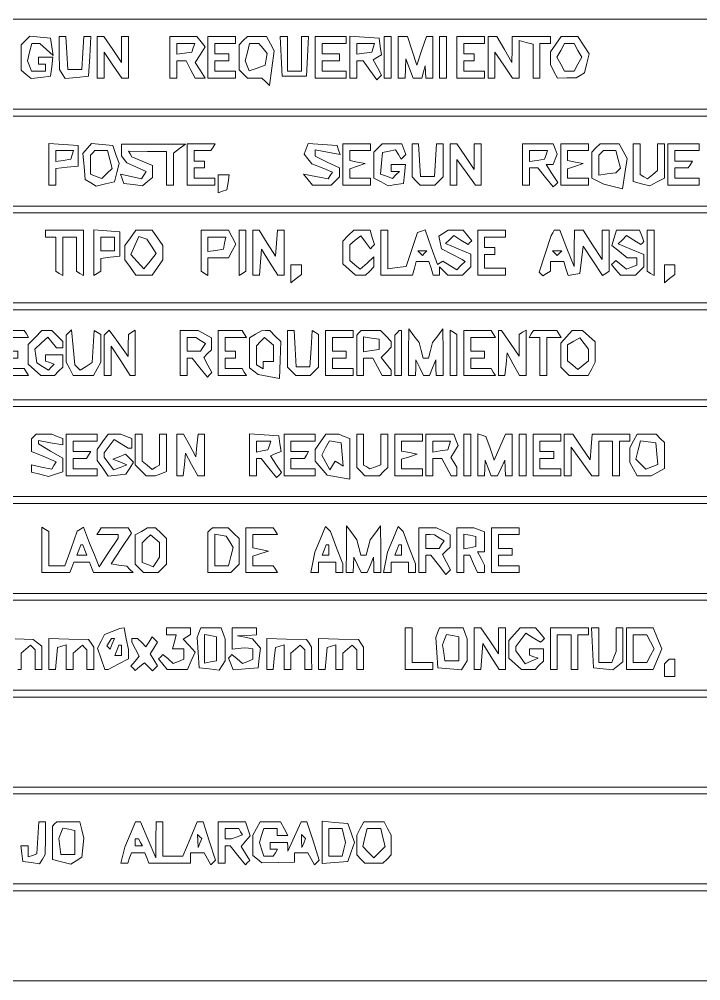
# Paper-space layout 'AN-05-DGE-020' of a CAD drawing. Header units: metres, sheet in millimetres. Extents: x 12 to 193, y 4 to 291.
# Drawn here: x 89.71 to 114.48, y 107.13 to 142.07 of the extents above; entities that cross this region are included whole.
import ezdxf

# ---------------------------------------------------------------- set-up
doc = ezdxf.new("R2010")
doc.units = ezdxf.units.M
doc.layers.add('DGE_CONTORNOS', color=7, linetype='Continuous', lineweight=0)
doc.layers.add('DGE_DATOS', color=7, linetype='Continuous', lineweight=0)

# ---------------------------------------------------------------- blocks, each defined once
blk = doc.blocks.new('LP_REF_DGE_MT_020')
at = {"layer": 'DGE_CONTORNOS'}
for points in [[(180.022, 140.434), (180.022, 138.8), (120.699, 138.8), (61.377, 138.8), (61.377, 140.434), (61.377, 142.068), (120.699, 142.068), (180.022, 142.068)], [(89.938, 141.294), (89.781, 141.138), (89.781, 140.676), (89.781, 140.213), (89.962, 140.063), (90.143, 139.913), (90.496, 139.954), (90.85, 139.994), (90.889, 140.34), (90.929, 140.685), (90.67, 140.685), (90.41, 140.685), (90.41, 140.56), (90.41, 140.434), (90.535, 140.434), (90.661, 140.434), (90.661, 140.308), (90.661, 140.183), (90.406, 140.183), (90.151, 140.183), (90.078, 140.371), (90.006, 140.56), (90.084, 140.874), (90.163, 141.188), (90.308, 141.188), (90.453, 141.188), (90.696, 140.968), (90.938, 140.749), (90.894, 141.063), (90.85, 141.377), (90.472, 141.414), (90.094, 141.451)], [(91.166, 140.842), (91.168, 140.245), (91.273, 140.079), (91.379, 139.913), (91.805, 139.953), (92.232, 139.994), (92.27, 140.717), (92.308, 141.439), (92.183, 141.439), (92.057, 141.439), (92.019, 140.842), (91.981, 140.245), (91.729, 140.245), (91.478, 140.245), (91.44, 140.842), (91.401, 141.439), (91.283, 141.439), (91.164, 141.439)], [(92.546, 140.685), (92.546, 139.931), (92.672, 139.931), (92.798, 139.931), (92.798, 140.4), (92.798, 140.869), (93.117, 140.4), (93.435, 139.931), (93.556, 139.931), (93.678, 139.931), (93.678, 140.685), (93.678, 141.439), (93.552, 141.439), (93.426, 141.439), (93.426, 140.97), (93.426, 140.501), (93.107, 140.97), (92.789, 141.439), (92.668, 141.439), (92.546, 141.439)], [(95.186, 140.685), (95.186, 139.931), (95.311, 139.931), (95.437, 139.931), (95.437, 140.245), (95.437, 140.56), (95.604, 140.56), (95.772, 140.56), (95.94, 140.245), (96.108, 139.931), (96.291, 139.931), (96.473, 139.931), (96.286, 140.213), (96.099, 140.494), (96.286, 140.779), (96.472, 141.064), (96.316, 141.252), (96.16, 141.439), (95.673, 141.439), (95.186, 141.439)], [(96.035, 141.031), (95.983, 140.874), (95.71, 140.834), (95.437, 140.794), (95.437, 140.991), (95.437, 141.188), (95.762, 141.188), (96.086, 141.188)], [(96.568, 140.685), (96.568, 139.931), (97.071, 139.931), (97.574, 139.931), (97.574, 140.057), (97.574, 140.183), (97.197, 140.183), (96.82, 140.183), (96.82, 140.371), (96.82, 140.56), (97.071, 140.56), (97.322, 140.56), (97.322, 140.685), (97.322, 140.811), (97.071, 140.811), (96.82, 140.811), (96.82, 141), (96.82, 141.188), (97.197, 141.188), (97.574, 141.188), (97.574, 141.314), (97.574, 141.439), (97.071, 141.439), (96.568, 141.439)], [(97.85, 141.289), (97.699, 141.138), (97.699, 140.685), (97.699, 140.233), (97.85, 140.082), (98.001, 139.931), (98.265, 139.931), (98.529, 139.931), (98.666, 139.794), (98.804, 139.656), (98.89, 140.286), (98.977, 140.915), (98.836, 141.177), (98.696, 141.439), (98.349, 141.439), (98.001, 141.439)], [(98.574, 141.006), (98.726, 140.823), (98.684, 140.611), (98.642, 140.4), (98.354, 140.293), (98.067, 140.187), (97.995, 140.374), (97.924, 140.56), (98.002, 140.874), (98.081, 141.188), (98.252, 141.188), (98.423, 141.188)], [(99.233, 140.717), (99.27, 139.994), (99.71, 139.994), (100.15, 139.994), (100.188, 140.717), (100.226, 141.439), (100.094, 141.439), (99.962, 141.439), (99.962, 140.811), (99.962, 140.183), (99.71, 140.183), (99.459, 140.183), (99.459, 140.811), (99.459, 141.439), (99.327, 141.439), (99.195, 141.439)], [(100.464, 140.685), (100.464, 139.931), (101.03, 139.931), (101.596, 139.931), (101.596, 140.057), (101.596, 140.183), (101.156, 140.183), (100.716, 140.183), (100.716, 140.371), (100.716, 140.56), (101.03, 140.56), (101.344, 140.56), (101.344, 140.685), (101.344, 140.811), (101.03, 140.811), (100.716, 140.811), (100.716, 141), (100.716, 141.188), (101.156, 141.188), (101.596, 141.188), (101.596, 141.314), (101.596, 141.439), (101.03, 141.439), (100.464, 141.439)], [(101.721, 140.693), (101.721, 139.931), (101.847, 139.931), (101.973, 139.931), (101.973, 140.245), (101.973, 140.56), (102.088, 140.56), (102.203, 140.56), (102.455, 140.214), (102.706, 139.869), (102.79, 139.952), (102.873, 140.035), (102.724, 140.314), (102.575, 140.592), (102.725, 140.684), (102.874, 140.777), (102.832, 141.077), (102.79, 141.377), (102.255, 141.415), (101.721, 141.454)], [(102.57, 141.031), (102.519, 140.874), (102.246, 140.834), (101.973, 140.794), (101.973, 140.991), (101.973, 141.188), (102.297, 141.188), (102.622, 141.188)], [(102.978, 140.685), (102.978, 139.931), (103.104, 139.931), (103.229, 139.931), (103.229, 140.685), (103.229, 141.439), (103.104, 141.439), (102.978, 141.439)], [(103.481, 140.685), (103.481, 139.931), (103.607, 139.931), (103.732, 139.931), (103.746, 140.277), (103.759, 140.623), (103.896, 140.277), (104.032, 139.931), (104.187, 139.931), (104.342, 139.931), (104.4, 140.151), (104.457, 140.371), (104.472, 140.151), (104.486, 139.931), (104.612, 139.931), (104.738, 139.931), (104.738, 140.685), (104.738, 141.439), (104.622, 141.439), (104.507, 141.439), (104.334, 140.92), (104.161, 140.4), (103.989, 140.92), (103.818, 141.439), (103.649, 141.439), (103.481, 141.439)], [(104.989, 140.685), (104.989, 139.931), (105.115, 139.931), (105.24, 139.931), (105.24, 140.685), (105.24, 141.439), (105.115, 141.439), (104.989, 141.439)], [(105.617, 140.685), (105.617, 139.931), (106.12, 139.931), (106.623, 139.931), (106.623, 140.057), (106.623, 140.183), (106.246, 140.183), (105.869, 140.183), (105.869, 140.371), (105.869, 140.56), (106.057, 140.56), (106.246, 140.56), (106.246, 140.685), (106.246, 140.811), (106.057, 140.811), (105.869, 140.811), (105.869, 141), (105.869, 141.188), (106.246, 141.188), (106.623, 141.188), (106.623, 141.314), (106.623, 141.439), (106.12, 141.439), (105.617, 141.439)], [(106.749, 140.685), (106.749, 139.931), (106.874, 139.931), (107, 139.931), (107, 140.4), (107, 140.869), (107.319, 140.4), (107.637, 139.931), (107.759, 139.931), (107.88, 139.931), (107.88, 140.611), (107.88, 141.29), (108.131, 141.224), (108.382, 141.159), (108.382, 140.545), (108.382, 139.931), (108.508, 139.931), (108.634, 139.931), (108.634, 140.56), (108.634, 141.188), (108.822, 141.188), (109.011, 141.188), (109.011, 141.314), (109.011, 141.439), (108.32, 141.439), (107.628, 141.439), (107.623, 140.968), (107.617, 140.497), (107.34, 140.967), (107.063, 141.437), (106.906, 141.438), (106.749, 141.439)], [(109.207, 141.16), (109.011, 140.881), (109.011, 140.649), (109.011, 140.417), (109.141, 140.174), (109.271, 139.931), (109.612, 139.933), (109.954, 139.935), (110.101, 140.029), (110.248, 140.122), (110.334, 140.468), (110.421, 140.813), (110.216, 141.126), (110.011, 141.439), (109.706, 141.439), (109.402, 141.439)], [(110.016, 140.937), (110.151, 140.685), (110.016, 140.434), (109.882, 140.183), (109.702, 140.183), (109.522, 140.183), (109.388, 140.434), (109.253, 140.685), (109.388, 140.937), (109.522, 141.188), (109.702, 141.188), (109.882, 141.188)], [(180.022, 136.915), (180.022, 135.281), (120.699, 135.281), (61.377, 135.281), (61.377, 136.915), (61.377, 138.549), (120.699, 138.549), (180.022, 138.549)], [(90.787, 136.797), (90.787, 136.035), (90.913, 136.035), (91.038, 136.035), (91.038, 136.341), (91.038, 136.648), (91.447, 136.687), (91.855, 136.726), (91.855, 137.104), (91.855, 137.481), (91.321, 137.519), (90.787, 137.558)], [(92.182, 137.37), (92.027, 137.184), (92.067, 136.717), (92.107, 136.249), (92.307, 136.124), (92.508, 135.998), (92.839, 136.081), (93.171, 136.165), (93.254, 136.495), (93.337, 136.825), (93.222, 137.153), (93.107, 137.481), (92.722, 137.518), (92.336, 137.556)], [(93.428, 137.317), (93.43, 137.104), (93.522, 136.975), (93.615, 136.847), (93.967, 136.692), (94.32, 136.537), (94.238, 136.404), (94.156, 136.272), (93.776, 136.355), (93.396, 136.439), (93.452, 136.268), (93.508, 136.098), (93.852, 136.058), (94.195, 136.017), (94.376, 136.167), (94.557, 136.317), (94.557, 136.538), (94.557, 136.759), (94.178, 136.916), (93.798, 137.073), (93.737, 137.172), (93.675, 137.271), (94.368, 137.265), (95.06, 137.259), (95.06, 136.647), (95.06, 136.035), (95.186, 136.035), (95.311, 136.035), (95.311, 136.618), (95.311, 137.201), (95.531, 137.365), (95.751, 137.529), (94.589, 137.529), (93.426, 137.53)], [(95.814, 136.789), (95.814, 136.035), (96.317, 136.035), (96.82, 136.035), (96.82, 136.161), (96.82, 136.287), (96.443, 136.287), (96.066, 136.287), (96.066, 136.475), (96.066, 136.664), (96.254, 136.664), (96.443, 136.664), (96.443, 136.789), (96.443, 136.915), (96.254, 136.915), (96.066, 136.915), (96.066, 137.104), (96.066, 137.292), (96.372, 137.292), (96.679, 137.292), (96.757, 137.418), (96.834, 137.543), (96.324, 137.543), (95.814, 137.543)], [(100.135, 137.361), (100.059, 137.163), (100.203, 136.99), (100.347, 136.816), (100.718, 136.663), (101.09, 136.509), (101.014, 136.386), (100.938, 136.264), (100.489, 136.348), (100.04, 136.433), (100.205, 136.234), (100.37, 136.035), (100.706, 136.035), (101.043, 136.035), (101.193, 136.186), (101.344, 136.337), (101.344, 136.502), (101.344, 136.668), (100.904, 136.877), (100.464, 137.087), (100.464, 137.204), (100.464, 137.32), (100.918, 137.235), (101.371, 137.15), (101.316, 137.315), (101.262, 137.481), (100.736, 137.519), (100.211, 137.558)], [(101.47, 136.789), (101.47, 136.035), (101.973, 136.035), (102.475, 136.035), (102.475, 136.161), (102.475, 136.287), (102.098, 136.287), (101.721, 136.287), (101.721, 136.46), (101.721, 136.634), (102.004, 136.728), (102.287, 136.821), (102.004, 136.877), (101.721, 136.932), (101.721, 137.112), (101.721, 137.292), (102.098, 137.292), (102.475, 137.292), (102.475, 137.418), (102.475, 137.543), (101.973, 137.543), (101.47, 137.543)], [(102.752, 137.393), (102.601, 137.242), (102.601, 136.769), (102.601, 136.295), (102.859, 136.157), (103.117, 136.019), (103.393, 136.059), (103.669, 136.098), (103.709, 136.444), (103.749, 136.789), (103.489, 136.789), (103.229, 136.789), (103.229, 136.664), (103.229, 136.538), (103.38, 136.538), (103.531, 136.538), (103.401, 136.408), (103.271, 136.278), (103.055, 136.361), (102.839, 136.444), (102.877, 136.836), (102.915, 137.227), (103.152, 137.272), (103.388, 137.317), (103.49, 137.151), (103.593, 136.985), (103.678, 137.07), (103.763, 137.156), (103.689, 137.349), (103.614, 137.543), (103.259, 137.543), (102.903, 137.543)], [(103.984, 136.94), (103.984, 136.337), (104.134, 136.186), (104.285, 136.035), (104.549, 136.035), (104.813, 136.035), (104.964, 136.186), (105.115, 136.337), (105.115, 136.94), (105.115, 137.543), (104.996, 137.543), (104.877, 137.543), (104.839, 136.946), (104.8, 136.349), (104.549, 136.349), (104.298, 136.349), (104.259, 136.946), (104.221, 137.543), (104.102, 137.543), (103.984, 137.543)], [(105.366, 136.789), (105.366, 136.035), (105.492, 136.035), (105.617, 136.035), (105.617, 136.505), (105.617, 136.975), (105.952, 136.505), (106.286, 136.035), (106.392, 136.035), (106.497, 136.035), (106.497, 136.789), (106.497, 137.543), (106.372, 137.543), (106.246, 137.543), (106.246, 137.074), (106.246, 136.605), (105.927, 137.074), (105.608, 137.543), (105.487, 137.543), (105.366, 137.543)], [(108.005, 136.789), (108.005, 136.035), (108.131, 136.035), (108.257, 136.035), (108.257, 136.349), (108.257, 136.664), (108.409, 136.664), (108.562, 136.664), (108.838, 136.318), (109.114, 135.972), (109.198, 136.056), (109.282, 136.139), (109.069, 136.464), (108.856, 136.789), (108.983, 136.789), (109.11, 136.789), (109.182, 136.978), (109.254, 137.166), (109.182, 137.355), (109.11, 137.543), (108.558, 137.543), (108.005, 137.543)], [(109.388, 136.789), (109.388, 136.035), (109.891, 136.035), (110.393, 136.035), (110.393, 136.161), (110.393, 136.287), (110.016, 136.287), (109.639, 136.287), (109.639, 136.46), (109.639, 136.634), (109.922, 136.728), (110.205, 136.821), (109.922, 136.877), (109.639, 136.932), (109.639, 137.112), (109.639, 137.292), (110.016, 137.292), (110.393, 137.292), (110.393, 137.418), (110.393, 137.543), (109.891, 137.543), (109.388, 137.543)], [(110.67, 137.393), (110.519, 137.242), (110.519, 136.769), (110.519, 136.295), (110.739, 136.183), (110.959, 136.07), (111.297, 135.989), (111.635, 135.909), (111.717, 136.46), (111.8, 137.012), (111.658, 137.278), (111.516, 137.543), (111.168, 137.543), (110.821, 137.543)], [(112.027, 136.855), (112.027, 136.166), (112.33, 136.09), (112.632, 136.014), (112.895, 136.155), (113.158, 136.295), (113.158, 136.919), (113.158, 137.543), (113.033, 137.543), (112.907, 137.543), (112.907, 137.056), (112.907, 136.569), (112.724, 136.417), (112.541, 136.265), (112.41, 136.346), (112.279, 136.427), (112.279, 136.985), (112.279, 137.543), (112.153, 137.543), (112.027, 137.543)], [(113.284, 136.789), (113.284, 136.035), (113.85, 136.035), (114.415, 136.035), (114.415, 136.161), (114.415, 136.287), (113.975, 136.287), (113.535, 136.287), (113.535, 136.475), (113.535, 136.664), (113.779, 136.664), (114.023, 136.664), (114.101, 136.789), (114.179, 136.915), (113.857, 136.915), (113.535, 136.915), (113.535, 137.104), (113.535, 137.292), (113.975, 137.292), (114.415, 137.292), (114.415, 137.418), (114.415, 137.543), (113.85, 137.543), (113.284, 137.543)], [(91.636, 137.135), (91.584, 136.978), (91.311, 136.938), (91.038, 136.898), (91.038, 137.095), (91.038, 137.292), (91.363, 137.292), (91.688, 137.292)], [(93, 136.967), (93.082, 136.642), (92.899, 136.46), (92.717, 136.277), (92.506, 136.358), (92.295, 136.439), (92.295, 136.782), (92.295, 137.124), (92.379, 137.208), (92.463, 137.292), (92.691, 137.292), (92.919, 137.292)], [(108.854, 137.135), (108.803, 136.978), (108.53, 136.938), (108.257, 136.898), (108.257, 137.095), (108.257, 137.292), (108.581, 137.292), (108.906, 137.292)], [(111.474, 136.972), (111.555, 136.652), (111.472, 136.569), (111.389, 136.487), (111.08, 136.445), (110.77, 136.404), (110.77, 136.764), (110.77, 137.124), (110.854, 137.208), (110.938, 137.292), (111.166, 137.292), (111.394, 137.292)], [(96.945, 136.088), (96.945, 135.763), (97.102, 135.815), (97.26, 135.866), (97.3, 136.139), (97.34, 136.412), (97.143, 136.412), (96.945, 136.412)], [(180.022, 133.396), (180.022, 131.762), (120.699, 131.762), (61.377, 131.762), (61.377, 133.396), (61.377, 135.03), (120.699, 135.03), (180.022, 135.03)], [(90.661, 134.276), (90.661, 134.15), (90.85, 134.15), (91.038, 134.15), (91.038, 133.529), (91.038, 132.908), (91.164, 132.83), (91.29, 132.753), (91.29, 133.451), (91.29, 134.15), (91.541, 134.15), (91.792, 134.15), (91.792, 133.529), (91.792, 132.908), (91.918, 132.83), (92.044, 132.753), (92.044, 133.577), (92.044, 134.401), (91.352, 134.401), (90.661, 134.401)], [(92.421, 133.585), (92.421, 132.753), (92.546, 132.83), (92.672, 132.908), (92.672, 133.144), (92.672, 133.379), (93.018, 133.419), (93.363, 133.459), (93.363, 133.899), (93.363, 134.339), (92.892, 134.378), (92.421, 134.417)], [(93.748, 134.122), (93.552, 133.843), (93.552, 133.584), (93.552, 133.326), (93.748, 133.047), (93.943, 132.768), (94.243, 132.768), (94.543, 132.768), (94.739, 133.047), (94.934, 133.326), (94.934, 133.584), (94.934, 133.843), (94.739, 134.122), (94.543, 134.401), (94.243, 134.401), (93.943, 134.401)], [(94.519, 133.816), (94.69, 133.558), (94.463, 133.278), (94.237, 132.999), (94, 133.261), (93.763, 133.523), (93.911, 133.846), (94.058, 134.17), (94.203, 134.122), (94.347, 134.073)], [(96.317, 133.655), (96.317, 132.908), (96.443, 132.83), (96.568, 132.753), (96.568, 133.074), (96.568, 133.396), (96.941, 133.396), (97.314, 133.396), (97.448, 133.647), (97.583, 133.899), (97.448, 134.15), (97.314, 134.401), (96.815, 134.401), (96.317, 134.401)], [(97.699, 133.577), (97.699, 132.753), (97.825, 132.83), (97.951, 132.908), (97.951, 133.655), (97.951, 134.401), (97.825, 134.401), (97.699, 134.401)], [(98.202, 133.584), (98.202, 132.768), (98.32, 132.768), (98.438, 132.768), (98.477, 133.239), (98.516, 133.71), (98.809, 133.239), (99.102, 132.768), (99.218, 132.768), (99.333, 132.768), (99.333, 133.584), (99.333, 134.401), (99.215, 134.401), (99.097, 134.401), (99.058, 133.93), (99.019, 133.459), (98.726, 133.93), (98.433, 134.401), (98.318, 134.401), (98.202, 134.401)], [(101.667, 134.204), (101.47, 134.006), (101.47, 133.595), (101.47, 133.184), (101.7, 132.976), (101.93, 132.768), (102.114, 132.768), (102.299, 132.768), (102.45, 132.918), (102.601, 133.069), (102.601, 133.252), (102.601, 133.435), (102.352, 133.21), (102.103, 132.984), (101.912, 133.143), (101.721, 133.301), (101.721, 133.584), (101.721, 133.868), (101.923, 134.036), (102.126, 134.203), (102.299, 133.966), (102.473, 133.729), (102.548, 133.804), (102.624, 133.88), (102.541, 134.141), (102.458, 134.401), (102.162, 134.401), (101.865, 134.401)], [(102.852, 133.584), (102.852, 132.768), (103.43, 132.768), (104.007, 132.768), (104.073, 133.019), (104.139, 133.27), (104.367, 133.27), (104.595, 133.27), (104.675, 133.019), (104.755, 132.768), (104.872, 132.768), (104.989, 132.768), (104.989, 132.918), (104.989, 133.069), (105.14, 132.918), (105.291, 132.768), (105.555, 132.768), (105.819, 132.768), (105.969, 132.918), (106.12, 133.069), (106.12, 133.302), (106.12, 133.534), (105.664, 133.725), (105.207, 133.916), (105.353, 134.061), (105.498, 134.207), (105.758, 134.044), (106.019, 133.881), (106.087, 133.95), (106.156, 134.018), (105.997, 134.21), (105.838, 134.401), (105.571, 134.399), (105.303, 134.398), (105.134, 134.29), (104.964, 134.183), (105.009, 133.951), (105.054, 133.719), (105.43, 133.526), (105.806, 133.333), (105.86, 133.3), (105.915, 133.266), (105.763, 133.114), (105.611, 132.962), (105.358, 133.121), (105.104, 133.279), (105.006, 133.218), (104.908, 133.158), (104.683, 133.785), (104.457, 134.413), (104.323, 134.368), (104.189, 134.323), (103.982, 133.702), (103.775, 133.082), (103.439, 133.042), (103.104, 133.002), (103.104, 133.702), (103.104, 134.401), (102.978, 134.401), (102.852, 134.401)], [(106.372, 133.584), (106.372, 132.768), (106.874, 132.768), (107.377, 132.768), (107.377, 132.893), (107.377, 133.019), (107, 133.019), (106.623, 133.019), (106.623, 133.27), (106.623, 133.522), (106.811, 133.522), (107, 133.522), (107, 133.647), (107, 133.773), (106.811, 133.773), (106.623, 133.773), (106.623, 133.962), (106.623, 134.15), (107, 134.15), (107.377, 134.15), (107.377, 134.276), (107.377, 134.401), (106.874, 134.401), (106.372, 134.401)], [(109.098, 134.307), (109.044, 134.213), (108.826, 133.545), (108.608, 132.877), (108.676, 132.81), (108.743, 132.742), (108.877, 132.825), (109.011, 132.908), (109.011, 133.089), (109.011, 133.27), (109.254, 133.27), (109.497, 133.27), (109.578, 133.016), (109.658, 132.761), (109.869, 132.796), (110.079, 132.83), (110.142, 133.326), (110.205, 133.822), (110.555, 133.29), (110.906, 132.759), (111.027, 132.833), (111.147, 132.908), (111.147, 133.655), (111.147, 134.401), (111.022, 134.401), (110.896, 134.401), (110.894, 133.867), (110.892, 133.333), (110.549, 133.866), (110.205, 134.4), (110.048, 134.401), (109.891, 134.401), (109.883, 133.742), (109.874, 133.082), (109.614, 133.742), (109.354, 134.401), (109.253, 134.401), (109.151, 134.401)], [(111.329, 134.126), (111.241, 133.851), (111.522, 133.624), (111.804, 133.396), (111.978, 133.396), (112.153, 133.396), (112.153, 133.266), (112.153, 133.137), (111.963, 133.064), (111.773, 132.991), (111.583, 133.148), (111.393, 133.306), (111.315, 133.228), (111.237, 133.151), (111.396, 132.959), (111.555, 132.768), (111.829, 132.768), (112.103, 132.768), (112.253, 132.918), (112.404, 133.069), (112.404, 133.294), (112.404, 133.518), (111.942, 133.711), (111.48, 133.904), (111.631, 134.056), (111.782, 134.207), (112.043, 134.044), (112.303, 133.881), (112.357, 133.935), (112.41, 133.988), (112.331, 134.195), (112.252, 134.401), (111.834, 134.401), (111.416, 134.401)], [(112.53, 133.655), (112.53, 132.908), (112.656, 132.83), (112.781, 132.753), (112.781, 133.577), (112.781, 134.401), (112.656, 134.401), (112.53, 134.401)], [(93.175, 133.899), (93.175, 133.647), (92.923, 133.647), (92.672, 133.647), (92.672, 133.899), (92.672, 134.15), (92.923, 134.15), (93.175, 134.15)], [(97.173, 133.93), (97.131, 133.71), (96.85, 133.67), (96.568, 133.63), (96.568, 133.89), (96.568, 134.15), (96.892, 134.15), (97.215, 134.15)], [(104.444, 133.564), (104.361, 133.48), (104.277, 133.564), (104.193, 133.647), (104.361, 133.647), (104.528, 133.647)], [(109.346, 133.564), (109.262, 133.48), (109.178, 133.564), (109.095, 133.647), (109.262, 133.647), (109.43, 133.647)], [(99.585, 132.815), (99.585, 132.485), (99.773, 132.642), (99.962, 132.798), (99.962, 132.971), (99.962, 133.145), (99.773, 133.145), (99.585, 133.145)], [(113.158, 132.815), (113.158, 132.485), (113.347, 132.642), (113.535, 132.798), (113.535, 132.971), (113.535, 133.145), (113.347, 133.145), (113.158, 133.145)], [(180.022, 129.877), (180.022, 128.243), (120.699, 128.243), (61.377, 128.243), (61.377, 129.877), (61.377, 131.511), (120.699, 131.511), (180.022, 131.511)], [(88.902, 129.94), (88.902, 129.123), (89.475, 129.123), (90.048, 129.123), (89.97, 129.249), (89.892, 129.374), (89.523, 129.374), (89.153, 129.374), (89.153, 129.563), (89.153, 129.751), (89.404, 129.751), (89.656, 129.751), (89.656, 129.877), (89.656, 130.003), (89.404, 130.003), (89.153, 130.003), (89.153, 130.254), (89.153, 130.505), (89.6, 130.505), (90.048, 130.505), (89.97, 130.631), (89.892, 130.757), (89.397, 130.757), (88.902, 130.757)], [(90.284, 130.505), (90.033, 130.254), (90.033, 129.896), (90.033, 129.539), (90.263, 129.331), (90.492, 129.123), (90.74, 129.123), (90.988, 129.123), (91.139, 129.274), (91.29, 129.425), (91.29, 129.651), (91.29, 129.877), (90.975, 129.877), (90.661, 129.877), (90.661, 129.762), (90.661, 129.647), (90.818, 129.59), (90.975, 129.534), (90.875, 129.427), (90.775, 129.32), (90.561, 129.454), (90.347, 129.588), (90.31, 129.834), (90.273, 130.079), (90.512, 130.296), (90.751, 130.512), (90.91, 130.32), (91.069, 130.128), (91.179, 130.128), (91.29, 130.128), (91.29, 130.245), (91.29, 130.362), (91.092, 130.559), (90.895, 130.757), (90.715, 130.757), (90.535, 130.757)], [(91.51, 130.685), (91.415, 130.589), (91.415, 130.099), (91.415, 129.609), (91.545, 129.366), (91.675, 129.123), (92.044, 129.123), (92.412, 129.123), (92.542, 129.366), (92.672, 129.609), (92.672, 130.113), (92.672, 130.616), (92.553, 130.69), (92.435, 130.763), (92.396, 130.176), (92.358, 129.589), (92.144, 129.454), (91.93, 129.32), (91.833, 129.418), (91.735, 129.515), (91.669, 130.148), (91.604, 130.78)], [(92.889, 130.68), (92.798, 130.589), (92.798, 129.856), (92.798, 129.123), (92.923, 129.123), (93.049, 129.123), (93.051, 129.657), (93.053, 130.191), (93.397, 129.658), (93.74, 129.125), (93.835, 129.124), (93.929, 129.123), (93.929, 129.947), (93.929, 130.772), (93.803, 130.694), (93.678, 130.616), (93.671, 130.215), (93.664, 129.814), (93.488, 130.065), (93.311, 130.317), (93.145, 130.544), (92.979, 130.771)], [(95.563, 129.94), (95.563, 129.123), (95.688, 129.123), (95.814, 129.123), (95.814, 129.437), (95.814, 129.751), (95.904, 129.751), (95.993, 129.751), (96.269, 129.406), (96.546, 129.06), (96.63, 129.144), (96.714, 129.227), (96.567, 129.503), (96.419, 129.778), (96.557, 129.916), (96.694, 130.053), (96.694, 130.275), (96.694, 130.497), (96.451, 130.627), (96.208, 130.757), (95.885, 130.757), (95.563, 130.757)], [(96.945, 129.94), (96.945, 129.123), (97.455, 129.123), (97.966, 129.123), (97.888, 129.249), (97.81, 129.374), (97.503, 129.374), (97.197, 129.374), (97.197, 129.563), (97.197, 129.751), (97.385, 129.751), (97.574, 129.751), (97.574, 129.877), (97.574, 130.003), (97.385, 130.003), (97.197, 130.003), (97.197, 130.254), (97.197, 130.505), (97.581, 130.505), (97.966, 130.505), (97.888, 130.631), (97.81, 130.757), (97.378, 130.757), (96.945, 130.757)], [(98.296, 130.621), (98.076, 130.493), (98.076, 129.949), (98.076, 129.405), (98.234, 129.282), (98.391, 129.158), (98.78, 129.085), (99.169, 129.011), (99.191, 129.684), (99.213, 130.356), (99.013, 130.556), (98.813, 130.757), (98.664, 130.753), (98.516, 130.749)], [(99.459, 130.091), (99.459, 129.425), (99.61, 129.274), (99.761, 129.123), (100.025, 129.123), (100.288, 129.123), (100.439, 129.274), (100.59, 129.425), (100.59, 130.02), (100.59, 130.616), (100.471, 130.69), (100.352, 130.763), (100.314, 130.1), (100.276, 129.437), (100.025, 129.437), (99.773, 129.437), (99.735, 130.097), (99.697, 130.757), (99.578, 130.757), (99.459, 130.757)], [(100.841, 129.94), (100.841, 129.123), (101.344, 129.123), (101.847, 129.123), (101.847, 129.249), (101.847, 129.374), (101.47, 129.374), (101.093, 129.374), (101.093, 129.563), (101.093, 129.751), (101.344, 129.751), (101.596, 129.751), (101.596, 129.877), (101.596, 130.003), (101.344, 130.003), (101.093, 130.003), (101.093, 130.254), (101.093, 130.505), (101.47, 130.505), (101.847, 130.505), (101.847, 130.631), (101.847, 130.757), (101.344, 130.757), (100.841, 130.757)], [(102.056, 130.673), (101.973, 130.589), (101.973, 129.856), (101.973, 129.123), (102.098, 129.123), (102.224, 129.123), (102.224, 129.437), (102.224, 129.751), (102.391, 129.751), (102.559, 129.751), (102.727, 129.437), (102.895, 129.123), (103.062, 129.123), (103.229, 129.123), (103.225, 129.217), (103.221, 129.311), (103.043, 129.547), (102.865, 129.782), (103.047, 129.964), (103.229, 130.146), (103.229, 130.254), (103.229, 130.362), (103.032, 130.559), (102.834, 130.757), (102.487, 130.757), (102.14, 130.757)], [(103.439, 130.673), (103.355, 130.589), (103.355, 129.856), (103.355, 129.123), (103.481, 129.123), (103.607, 129.123), (103.607, 129.94), (103.607, 130.757), (103.565, 130.757), (103.523, 130.757)], [(103.862, 129.971), (103.858, 129.123), (103.984, 129.123), (104.109, 129.123), (104.118, 129.406), (104.126, 129.688), (104.263, 129.406), (104.399, 129.123), (104.51, 129.123), (104.62, 129.123), (104.734, 129.406), (104.847, 129.688), (104.855, 129.406), (104.863, 129.123), (104.989, 129.123), (105.115, 129.123), (105.111, 129.971), (105.107, 130.82), (104.917, 130.568), (104.727, 130.317), (104.656, 130.034), (104.585, 129.751), (104.486, 129.751), (104.388, 129.751), (104.317, 130.034), (104.246, 130.317), (104.056, 130.568), (103.866, 130.82)], [(105.366, 129.947), (105.366, 129.123), (105.492, 129.123), (105.617, 129.123), (105.617, 129.87), (105.617, 130.616), (105.492, 130.694), (105.366, 130.772)], [(105.869, 129.94), (105.869, 129.123), (106.442, 129.123), (107.015, 129.123), (106.937, 129.249), (106.859, 129.374), (106.49, 129.374), (106.12, 129.374), (106.12, 129.563), (106.12, 129.751), (106.372, 129.751), (106.623, 129.751), (106.623, 129.877), (106.623, 130.003), (106.372, 130.003), (106.12, 130.003), (106.12, 130.254), (106.12, 130.505), (106.567, 130.505), (107.015, 130.505), (106.937, 130.631), (106.859, 130.757), (106.364, 130.757), (105.869, 130.757)], [(107.126, 129.94), (107.126, 129.123), (107.243, 129.123), (107.361, 129.123), (107.401, 129.531), (107.44, 129.94), (107.663, 129.531), (107.886, 129.123), (108.009, 129.123), (108.131, 129.123), (108.131, 129.947), (108.131, 130.772), (108.005, 130.694), (107.88, 130.616), (107.88, 130.217), (107.88, 129.819), (107.561, 130.288), (107.242, 130.757), (107.184, 130.757), (107.126, 130.757)], [(108.32, 130.631), (108.242, 130.505), (108.438, 130.505), (108.634, 130.505), (108.634, 129.814), (108.634, 129.123), (108.76, 129.123), (108.885, 129.123), (108.885, 129.814), (108.885, 130.505), (109.144, 130.505), (109.403, 130.505), (109.325, 130.631), (109.247, 130.757), (108.822, 130.757), (108.397, 130.757)], [(109.596, 130.527), (109.388, 130.297), (109.388, 129.861), (109.388, 129.425), (109.539, 129.274), (109.69, 129.123), (110.037, 129.123), (110.385, 129.123), (110.515, 129.366), (110.645, 129.609), (110.645, 129.975), (110.645, 130.341), (110.415, 130.549), (110.185, 130.757), (109.995, 130.757), (109.804, 130.757)], [(96.302, 130.392), (96.475, 130.282), (96.388, 130.142), (96.302, 130.003), (96.058, 130.003), (95.814, 130.003), (95.814, 130.254), (95.814, 130.505), (95.971, 130.503), (96.128, 130.502)], [(98.956, 129.924), (98.956, 129.626), (98.768, 129.626), (98.579, 129.626), (98.579, 129.493), (98.579, 129.359), (98.454, 129.437), (98.328, 129.515), (98.328, 129.859), (98.328, 130.204), (98.476, 130.352), (98.623, 130.499), (98.79, 130.361), (98.956, 130.223)], [(102.79, 130.254), (102.79, 130.065), (102.507, 130.025), (102.224, 129.985), (102.224, 130.254), (102.224, 130.523), (102.507, 130.483), (102.79, 130.443)], [(110.393, 129.868), (110.393, 129.656), (110.205, 129.5), (110.016, 129.343), (109.828, 129.5), (109.639, 129.656), (109.639, 129.949), (109.639, 130.242), (109.859, 130.368), (110.079, 130.495), (110.236, 130.287), (110.393, 130.08)], [(180.022, 126.358), (180.022, 124.724), (120.699, 124.724), (61.377, 124.724), (61.377, 126.358), (61.377, 127.992), (120.699, 127.992), (180.022, 127.992)], [(90.242, 126.903), (90.158, 126.819), (90.158, 126.59), (90.158, 126.361), (90.607, 126.174), (91.056, 125.986), (90.972, 125.851), (90.889, 125.715), (90.524, 125.795), (90.158, 125.875), (90.158, 125.742), (90.158, 125.609), (90.464, 125.532), (90.769, 125.456), (91.029, 125.538), (91.29, 125.621), (91.29, 125.868), (91.29, 126.115), (90.85, 126.375), (90.41, 126.634), (90.41, 126.699), (90.41, 126.763), (90.85, 126.68), (91.29, 126.598), (91.29, 126.716), (91.29, 126.834), (91.091, 126.91), (90.892, 126.986), (90.609, 126.986), (90.326, 126.986)], [(91.415, 126.232), (91.415, 125.478), (91.981, 125.478), (92.546, 125.478), (92.546, 125.604), (92.546, 125.73), (92.107, 125.73), (91.667, 125.73), (91.667, 125.918), (91.667, 126.107), (91.911, 126.107), (92.155, 126.107), (92.232, 126.232), (92.31, 126.358), (91.988, 126.358), (91.667, 126.358), (91.667, 126.546), (91.667, 126.735), (92.107, 126.735), (92.546, 126.735), (92.546, 126.861), (92.546, 126.986), (91.981, 126.986), (91.415, 126.986)], [(92.742, 126.707), (92.546, 126.428), (92.546, 126.232), (92.546, 126.037), (92.747, 125.75), (92.948, 125.464), (93.269, 125.502), (93.589, 125.541), (93.725, 125.758), (93.86, 125.974), (93.715, 126.12), (93.569, 126.266), (93.34, 126.173), (93.112, 126.08), (93.363, 125.981), (93.615, 125.882), (93.377, 125.785), (93.138, 125.689), (92.968, 125.922), (92.798, 126.155), (92.798, 126.232), (92.798, 126.31), (92.979, 126.554), (93.16, 126.798), (93.417, 126.641), (93.674, 126.484), (93.739, 126.484), (93.803, 126.484), (93.803, 126.659), (93.803, 126.834), (93.604, 126.91), (93.406, 126.986), (93.172, 126.986), (92.938, 126.986)], [(93.929, 126.43), (93.929, 125.873), (94.126, 125.676), (94.324, 125.478), (94.493, 125.478), (94.662, 125.478), (94.861, 125.554), (95.06, 125.631), (95.06, 126.309), (95.06, 126.986), (94.934, 126.986), (94.809, 126.986), (94.809, 126.428), (94.809, 125.87), (94.678, 125.789), (94.546, 125.708), (94.363, 125.86), (94.18, 126.012), (94.18, 126.499), (94.18, 126.986), (94.055, 126.986), (93.929, 126.986)], [(95.437, 126.232), (95.437, 125.478), (95.555, 125.478), (95.673, 125.478), (95.712, 125.887), (95.752, 126.295), (95.975, 125.887), (96.198, 125.478), (96.32, 125.478), (96.443, 125.478), (96.443, 126.232), (96.443, 126.986), (96.325, 126.986), (96.207, 126.986), (96.167, 126.578), (96.128, 126.169), (95.905, 126.578), (95.682, 126.986), (95.56, 126.986), (95.437, 126.986)], [(98.076, 126.239), (98.076, 125.478), (98.202, 125.478), (98.328, 125.478), (98.328, 125.792), (98.328, 126.107), (98.417, 126.107), (98.507, 126.107), (98.783, 125.761), (99.059, 125.415), (99.151, 125.506), (99.242, 125.596), (99.041, 125.903), (98.84, 126.209), (99.033, 126.283), (99.225, 126.357), (99.185, 126.64), (99.145, 126.924), (98.611, 126.962), (98.076, 127.001)], [(99.333, 126.232), (99.333, 125.478), (99.899, 125.478), (100.464, 125.478), (100.464, 125.604), (100.464, 125.73), (100.025, 125.73), (99.585, 125.73), (99.585, 125.918), (99.585, 126.107), (99.829, 126.107), (100.073, 126.107), (100.15, 126.232), (100.228, 126.358), (99.906, 126.358), (99.585, 126.358), (99.585, 126.546), (99.585, 126.735), (100.025, 126.735), (100.464, 126.735), (100.464, 126.861), (100.464, 126.986), (99.899, 126.986), (99.333, 126.986)], [(100.66, 126.707), (100.464, 126.428), (100.464, 126.218), (100.464, 126.009), (100.684, 125.757), (100.904, 125.506), (101.313, 125.432), (101.721, 125.359), (101.721, 126.096), (101.721, 126.834), (101.522, 126.91), (101.324, 126.986), (101.09, 126.986), (100.856, 126.986)], [(101.973, 126.383), (101.973, 125.78), (102.123, 125.629), (102.274, 125.478), (102.538, 125.478), (102.802, 125.478), (102.953, 125.629), (103.104, 125.78), (103.104, 126.383), (103.104, 126.986), (102.978, 126.986), (102.852, 126.986), (102.852, 126.434), (102.852, 125.882), (102.653, 125.805), (102.453, 125.729), (102.338, 125.799), (102.224, 125.87), (102.224, 126.428), (102.224, 126.986), (102.098, 126.986), (101.973, 126.986)], [(103.355, 126.232), (103.355, 125.478), (103.858, 125.478), (104.361, 125.478), (104.361, 125.604), (104.361, 125.73), (103.984, 125.73), (103.607, 125.73), (103.607, 125.903), (103.607, 126.077), (103.889, 126.171), (104.172, 126.264), (103.889, 126.32), (103.607, 126.375), (103.607, 126.555), (103.607, 126.735), (103.984, 126.735), (104.361, 126.735), (104.361, 126.861), (104.361, 126.986), (103.858, 126.986), (103.355, 126.986)], [(104.486, 126.232), (104.486, 125.478), (104.612, 125.478), (104.738, 125.478), (104.738, 125.792), (104.738, 126.107), (104.905, 126.107), (105.072, 126.107), (105.24, 125.792), (105.409, 125.478), (105.513, 125.478), (105.617, 125.478), (105.616, 125.635), (105.614, 125.792), (105.501, 125.97), (105.389, 126.147), (105.523, 126.361), (105.657, 126.576), (105.578, 126.781), (105.5, 126.986), (104.993, 126.986), (104.486, 126.986)], [(105.869, 126.232), (105.869, 125.478), (105.994, 125.478), (106.12, 125.478), (106.12, 126.232), (106.12, 126.986), (105.994, 126.986), (105.869, 126.986)], [(106.372, 126.243), (106.372, 125.478), (106.497, 125.478), (106.623, 125.478), (106.631, 125.761), (106.639, 126.044), (106.753, 125.761), (106.866, 125.478), (106.977, 125.478), (107.087, 125.478), (107.224, 125.761), (107.36, 126.044), (107.368, 125.761), (107.377, 125.478), (107.503, 125.478), (107.628, 125.478), (107.628, 126.232), (107.628, 126.986), (107.504, 126.986), (107.38, 126.986), (107.177, 126.515), (106.973, 126.044), (106.821, 126.476), (106.668, 126.908), (106.52, 126.958), (106.372, 127.007)], [(107.88, 126.232), (107.88, 125.478), (108.005, 125.478), (108.131, 125.478), (108.131, 126.232), (108.131, 126.986), (108.005, 126.986), (107.88, 126.986)], [(108.382, 126.232), (108.382, 125.478), (108.885, 125.478), (109.388, 125.478), (109.388, 125.604), (109.388, 125.73), (109.011, 125.73), (108.634, 125.73), (108.634, 125.918), (108.634, 126.107), (108.885, 126.107), (109.137, 126.107), (109.137, 126.232), (109.137, 126.358), (108.885, 126.358), (108.634, 126.358), (108.634, 126.546), (108.634, 126.735), (109.011, 126.735), (109.388, 126.735), (109.388, 126.861), (109.388, 126.986), (108.885, 126.986), (108.382, 126.986)], [(109.514, 126.232), (109.514, 125.478), (109.639, 125.478), (109.765, 125.478), (109.765, 126), (109.765, 126.521), (110.143, 126), (110.521, 125.478), (110.646, 125.478), (110.77, 125.478), (110.77, 126.107), (110.77, 126.735), (111.022, 126.735), (111.273, 126.735), (111.273, 126.107), (111.273, 125.478), (111.399, 125.478), (111.525, 125.478), (111.525, 126.107), (111.525, 126.735), (111.713, 126.735), (111.902, 126.735), (111.902, 126.861), (111.902, 126.986), (111.218, 126.986), (110.534, 126.986), (110.495, 126.522), (110.456, 126.058), (110.142, 126.521), (109.828, 126.985), (109.671, 126.985), (109.514, 126.986)], [(112.032, 126.743), (111.902, 126.5), (111.902, 126.232), (111.902, 125.964), (112.032, 125.721), (112.162, 125.478), (112.417, 125.478), (112.672, 125.478), (112.915, 125.608), (113.158, 125.738), (113.158, 126.212), (113.158, 126.685), (113.008, 126.836), (112.857, 126.986), (112.509, 126.986), (112.162, 126.986)], [(98.799, 126.578), (98.747, 126.421), (98.537, 126.38), (98.328, 126.34), (98.328, 126.537), (98.328, 126.735), (98.59, 126.735), (98.852, 126.735)], [(101.447, 126.25), (101.488, 125.829), (101.339, 125.921), (101.19, 126.013), (101.092, 125.854), (100.994, 125.696), (100.851, 125.964), (100.707, 126.232), (100.846, 126.491), (100.984, 126.75), (101.196, 126.71), (101.407, 126.67)], [(105.335, 126.578), (105.284, 126.421), (105.011, 126.381), (104.738, 126.34), (104.738, 126.538), (104.738, 126.735), (105.062, 126.735), (105.387, 126.735)], [(112.882, 126.28), (112.921, 125.887), (112.703, 125.804), (112.485, 125.72), (112.303, 125.903), (112.12, 126.085), (112.204, 126.418), (112.288, 126.751), (112.566, 126.712), (112.844, 126.672)], [(180.022, 122.839), (180.022, 121.205), (120.699, 121.205), (61.377, 121.205), (61.377, 122.839), (61.377, 124.473), (120.699, 124.473), (180.022, 124.473)], [(90.535, 122.784), (90.535, 121.959), (91.042, 121.959), (91.549, 121.959), (91.621, 122.148), (91.694, 122.336), (91.981, 122.336), (92.268, 122.336), (92.34, 122.148), (92.413, 121.959), (93.133, 121.959), (93.854, 121.959), (93.734, 122.074), (93.615, 122.189), (93.332, 122.231), (93.049, 122.273), (93.419, 122.831), (93.79, 123.388), (93.726, 123.49), (93.663, 123.593), (93.175, 123.593), (92.687, 123.593), (92.609, 123.467), (92.532, 123.342), (92.916, 123.342), (93.301, 123.342), (93.301, 123.276), (93.301, 123.211), (92.958, 122.693), (92.616, 122.176), (92.441, 122.602), (92.267, 123.027), (92.155, 123.318), (92.044, 123.608), (91.931, 123.538), (91.818, 123.468), (91.592, 122.839), (91.366, 122.211), (91.076, 122.211), (90.787, 122.211), (90.787, 122.832), (90.787, 123.452), (90.661, 123.53), (90.535, 123.608)], [(94.149, 123.457), (93.929, 123.329), (93.929, 122.795), (93.929, 122.261), (94.08, 122.11), (94.231, 121.959), (94.494, 121.959), (94.758, 121.959), (94.909, 122.11), (95.06, 122.261), (95.06, 122.729), (95.06, 123.198), (94.863, 123.396), (94.665, 123.593), (94.517, 123.589), (94.369, 123.585)], [(94.807, 122.792), (94.805, 122.525), (94.694, 122.349), (94.583, 122.174), (94.381, 122.251), (94.18, 122.328), (94.18, 122.684), (94.18, 123.04), (94.328, 123.188), (94.476, 123.336), (94.642, 123.198), (94.809, 123.06)], [(96.652, 123.509), (96.568, 123.425), (96.568, 122.692), (96.568, 121.959), (96.983, 121.959), (97.398, 121.959), (97.549, 122.11), (97.699, 122.261), (97.699, 122.729), (97.699, 123.198), (97.502, 123.396), (97.304, 123.593), (97.02, 123.593), (96.736, 123.593)], [(97.359, 123.078), (97.485, 122.878), (97.401, 122.544), (97.318, 122.211), (97.069, 122.211), (96.82, 122.211), (96.82, 122.785), (96.82, 123.36), (97.026, 123.319), (97.233, 123.279)], [(97.951, 122.776), (97.951, 121.959), (98.524, 121.959), (99.097, 121.959), (99.019, 122.085), (98.941, 122.211), (98.572, 122.211), (98.202, 122.211), (98.202, 122.384), (98.202, 122.558), (98.485, 122.652), (98.768, 122.745), (98.485, 122.801), (98.202, 122.856), (98.202, 123.099), (98.202, 123.342), (98.649, 123.342), (99.097, 123.342), (99.019, 123.467), (98.941, 123.593), (98.446, 123.593), (97.951, 123.593)], [(100.65, 123.166), (100.455, 122.7), (100.381, 122.33), (100.307, 121.959), (100.449, 121.959), (100.59, 121.959), (100.59, 122.148), (100.59, 122.336), (100.904, 122.336), (101.219, 122.336), (101.219, 122.148), (101.219, 121.959), (101.344, 121.959), (101.47, 121.959), (101.47, 122.116), (101.47, 122.273), (101.245, 122.865), (101.021, 123.456), (100.933, 123.544), (100.845, 123.632)], [(101.6, 122.808), (101.596, 121.959), (101.721, 121.959), (101.847, 121.959), (101.855, 122.242), (101.864, 122.525), (102, 122.242), (102.137, 121.959), (102.247, 121.959), (102.358, 121.959), (102.471, 122.242), (102.585, 122.525), (102.593, 122.242), (102.601, 121.959), (102.727, 121.959), (102.852, 121.959), (102.848, 122.808), (102.844, 123.656), (102.654, 123.404), (102.464, 123.153), (102.393, 122.87), (102.322, 122.588), (102.224, 122.588), (102.126, 122.588), (102.055, 122.87), (101.984, 123.153), (101.794, 123.404), (101.604, 123.656)], [(103.289, 123.166), (103.095, 122.7), (103.021, 122.33), (102.947, 121.959), (103.088, 121.959), (103.229, 121.959), (103.229, 122.148), (103.229, 122.336), (103.544, 122.336), (103.858, 122.336), (103.858, 122.148), (103.858, 121.959), (103.984, 121.959), (104.109, 121.959), (104.109, 122.116), (104.109, 122.273), (103.884, 122.865), (103.66, 123.456), (103.572, 123.544), (103.484, 123.632)], [(104.235, 122.776), (104.235, 121.959), (104.361, 121.959), (104.486, 121.959), (104.486, 122.273), (104.486, 122.588), (104.576, 122.588), (104.665, 122.588), (104.942, 122.242), (105.218, 121.896), (105.302, 121.98), (105.386, 122.063), (105.239, 122.339), (105.091, 122.615), (105.229, 122.752), (105.366, 122.889), (105.366, 123.111), (105.366, 123.333), (105.123, 123.463), (104.88, 123.593), (104.557, 123.593), (104.235, 123.593)], [(104.974, 123.228), (105.147, 123.118), (105.061, 122.979), (104.974, 122.839), (104.73, 122.839), (104.486, 122.839), (104.486, 123.09), (104.486, 123.342), (104.643, 123.34), (104.8, 123.338)], [(105.617, 122.776), (105.617, 121.959), (105.743, 121.959), (105.869, 121.959), (105.869, 122.273), (105.869, 122.588), (105.974, 122.588), (106.08, 122.588), (106.223, 122.273), (106.366, 121.959), (106.495, 121.959), (106.623, 121.959), (106.623, 122.093), (106.623, 122.227), (106.493, 122.47), (106.363, 122.713), (106.493, 122.713), (106.623, 122.713), (106.623, 123.077), (106.623, 123.44), (106.424, 123.517), (106.225, 123.593), (105.921, 123.593), (105.617, 123.593)], [(106.309, 123.09), (106.309, 122.905), (106.089, 122.863), (105.869, 122.821), (105.869, 123.09), (105.869, 123.36), (106.089, 123.318), (106.309, 123.275)], [(106.874, 122.776), (106.874, 121.959), (107.377, 121.959), (107.88, 121.959), (107.88, 122.085), (107.88, 122.211), (107.503, 122.211), (107.126, 122.211), (107.126, 122.399), (107.126, 122.588), (107.377, 122.588), (107.628, 122.588), (107.628, 122.713), (107.628, 122.839), (107.377, 122.839), (107.126, 122.839), (107.126, 123.09), (107.126, 123.342), (107.503, 123.342), (107.88, 123.342), (107.88, 123.467), (107.88, 123.593), (107.377, 123.593), (106.874, 123.593)], [(92.089, 122.776), (92.161, 122.588), (91.981, 122.588), (91.8, 122.588), (91.873, 122.776), (91.945, 122.965), (91.981, 122.965), (92.017, 122.965)], [(100.967, 122.776), (100.967, 122.588), (100.845, 122.588), (100.724, 122.588), (100.796, 122.776), (100.868, 122.965), (100.918, 122.965), (100.967, 122.965)], [(103.607, 122.776), (103.607, 122.588), (103.485, 122.588), (103.363, 122.588), (103.435, 122.776), (103.508, 122.965), (103.557, 122.965), (103.607, 122.965)], [(180.022, 119.32), (180.022, 117.686), (120.699, 117.686), (61.377, 117.686), (61.377, 119.32), (61.377, 120.954), (120.699, 120.954), (180.022, 120.954)], [(93.089, 119.822), (92.814, 119.711), (92.683, 119.465), (92.551, 119.219), (92.687, 118.83), (92.822, 118.44), (92.879, 118.44), (92.936, 118.44), (93.307, 118.632), (93.678, 118.824), (93.678, 118.993), (93.678, 119.163), (93.599, 119.556), (93.52, 119.948), (93.442, 119.94), (93.363, 119.932)], [(95.06, 119.823), (95.06, 119.697), (95.237, 119.697), (95.414, 119.697), (95.348, 119.446), (95.282, 119.194), (95.485, 119.194), (95.688, 119.194), (95.688, 119.002), (95.688, 118.809), (95.498, 118.736), (95.308, 118.663), (95.118, 118.821), (94.928, 118.979), (94.851, 118.901), (94.773, 118.823), (94.932, 118.632), (95.091, 118.44), (95.455, 118.44), (95.82, 118.44), (95.962, 118.754), (96.105, 119.068), (95.889, 119.307), (95.672, 119.546), (95.806, 119.629), (95.94, 119.712), (95.94, 119.83), (95.94, 119.948), (95.5, 119.948), (95.06, 119.948)], [(96.242, 119.774), (96.175, 119.6), (96.215, 119.052), (96.254, 118.503), (96.617, 118.462), (96.981, 118.42), (97.087, 118.587), (97.193, 118.754), (97.195, 119.153), (97.197, 119.551), (97.12, 119.75), (97.044, 119.948), (96.677, 119.948), (96.309, 119.948)], [(97.448, 119.563), (97.448, 119.178), (97.668, 119.201), (97.888, 119.223), (98.045, 119.209), (98.202, 119.194), (98.202, 119.002), (98.202, 118.809), (98.012, 118.736), (97.822, 118.663), (97.632, 118.821), (97.442, 118.979), (97.379, 118.916), (97.316, 118.853), (97.398, 118.64), (97.48, 118.427), (97.935, 118.465), (98.391, 118.503), (98.431, 118.856), (98.472, 119.209), (98.328, 119.383), (98.184, 119.556), (97.91, 119.609), (97.637, 119.663), (97.982, 119.68), (98.328, 119.697), (98.328, 119.823), (98.328, 119.948), (97.888, 119.948), (97.448, 119.948)], [(103.732, 119.194), (103.732, 118.44), (104.235, 118.44), (104.738, 118.44), (104.738, 118.566), (104.738, 118.692), (104.361, 118.692), (103.984, 118.692), (103.984, 119.32), (103.984, 119.948), (103.858, 119.948), (103.732, 119.948)], [(104.914, 119.774), (104.847, 119.6), (104.887, 119.052), (104.926, 118.503), (105.353, 118.462), (105.78, 118.422), (105.885, 118.588), (105.991, 118.754), (105.993, 119.153), (105.994, 119.551), (105.918, 119.75), (105.842, 119.948), (105.412, 119.948), (104.981, 119.948)], [(106.246, 119.194), (106.246, 118.44), (106.364, 118.44), (106.482, 118.44), (106.521, 118.911), (106.56, 119.383), (106.853, 118.911), (107.146, 118.44), (107.262, 118.44), (107.377, 118.44), (107.377, 119.194), (107.377, 119.948), (107.251, 119.948), (107.126, 119.948), (107.126, 119.479), (107.126, 119.01), (106.807, 119.479), (106.488, 119.948), (106.367, 119.948), (106.246, 119.948)], [(107.711, 119.718), (107.503, 119.489), (107.503, 119.172), (107.503, 118.856), (107.733, 118.648), (107.962, 118.44), (108.21, 118.44), (108.458, 118.44), (108.609, 118.591), (108.76, 118.742), (108.76, 118.968), (108.76, 119.194), (108.508, 119.194), (108.257, 119.194), (108.257, 119.079), (108.257, 118.964), (108.414, 118.905), (108.571, 118.846), (108.333, 118.749), (108.095, 118.651), (107.924, 118.884), (107.754, 119.117), (107.754, 119.194), (107.754, 119.272), (107.935, 119.516), (108.116, 119.76), (108.387, 119.594), (108.658, 119.428), (108.727, 119.497), (108.795, 119.565), (108.636, 119.757), (108.477, 119.948), (108.198, 119.948), (107.919, 119.948)], [(109.011, 119.194), (109.011, 118.44), (109.137, 118.44), (109.262, 118.44), (109.262, 119.069), (109.262, 119.697), (109.514, 119.697), (109.765, 119.697), (109.765, 119.069), (109.765, 118.44), (109.891, 118.44), (110.016, 118.44), (110.016, 119.069), (110.016, 119.697), (110.205, 119.697), (110.393, 119.697), (110.393, 119.823), (110.393, 119.948), (109.702, 119.948), (109.011, 119.948)], [(110.544, 119.226), (110.582, 118.503), (110.935, 118.463), (111.288, 118.422), (111.469, 118.572), (111.65, 118.722), (111.65, 119.335), (111.65, 119.948), (111.525, 119.948), (111.399, 119.948), (111.399, 119.519), (111.399, 119.089), (111.323, 118.89), (111.246, 118.692), (111.008, 118.692), (110.77, 118.692), (110.77, 119.32), (110.77, 119.948), (110.638, 119.948), (110.507, 119.948)], [(111.776, 119.194), (111.776, 118.44), (112.263, 118.44), (112.751, 118.44), (112.907, 118.817), (113.063, 119.194), (112.907, 119.571), (112.751, 119.948), (112.263, 119.948), (111.776, 119.948)], [(90.787, 119.002), (90.787, 118.44), (90.905, 118.44), (91.022, 118.44), (91.062, 118.839), (91.101, 119.238), (91.258, 119.289), (91.415, 119.341), (91.415, 118.891), (91.415, 118.44), (91.541, 118.44), (91.667, 118.44), (91.667, 118.739), (91.667, 119.038), (91.835, 119.178), (92.004, 119.318), (92.087, 119.235), (92.169, 119.152), (92.169, 118.796), (92.169, 118.44), (92.295, 118.44), (92.421, 118.44), (92.419, 118.849), (92.417, 119.257), (92.325, 119.394), (92.232, 119.53), (91.51, 119.547), (90.787, 119.563)], [(93.093, 119.377), (93.018, 119.183), (92.958, 119.243), (92.898, 119.303), (92.981, 119.437), (93.064, 119.571), (93.115, 119.571), (93.167, 119.571)], [(93.803, 119.5), (93.803, 119.429), (93.938, 119.178), (94.072, 118.927), (93.92, 118.743), (93.767, 118.56), (93.845, 118.482), (93.923, 118.404), (94.092, 118.545), (94.262, 118.686), (94.407, 118.54), (94.553, 118.394), (94.645, 118.486), (94.737, 118.578), (94.602, 118.791), (94.468, 119.004), (94.602, 119.219), (94.736, 119.434), (94.64, 119.531), (94.544, 119.627), (94.43, 119.443), (94.316, 119.259), (94.16, 119.415), (94.004, 119.571), (93.904, 119.571), (93.803, 119.571)], [(96.882, 119.194), (96.882, 118.758), (96.663, 118.715), (96.443, 118.673), (96.443, 119.194), (96.443, 119.715), (96.663, 119.673), (96.882, 119.631)], [(98.705, 119.002), (98.705, 118.44), (98.823, 118.44), (98.94, 118.44), (98.98, 118.839), (99.019, 119.238), (99.176, 119.289), (99.333, 119.341), (99.333, 118.891), (99.333, 118.44), (99.459, 118.44), (99.585, 118.44), (99.585, 118.739), (99.585, 119.038), (99.753, 119.178), (99.922, 119.318), (100.005, 119.235), (100.087, 119.152), (100.087, 118.796), (100.087, 118.44), (100.213, 118.44), (100.339, 118.44), (100.337, 118.849), (100.335, 119.257), (100.243, 119.394), (100.15, 119.53), (99.428, 119.547), (98.705, 119.563)], [(100.59, 119.002), (100.59, 118.44), (100.708, 118.44), (100.826, 118.44), (100.865, 118.839), (100.904, 119.238), (101.061, 119.289), (101.219, 119.341), (101.219, 118.891), (101.219, 118.44), (101.344, 118.44), (101.47, 118.44), (101.47, 118.739), (101.47, 119.038), (101.639, 119.178), (101.807, 119.318), (101.89, 119.235), (101.973, 119.152), (101.973, 118.796), (101.973, 118.44), (102.098, 118.44), (102.224, 118.44), (102.222, 118.849), (102.22, 119.257), (102.128, 119.394), (102.035, 119.53), (101.313, 119.547), (100.59, 119.563)], [(105.68, 119.193), (105.68, 118.754), (105.429, 118.754), (105.178, 118.754), (105.136, 119.046), (105.095, 119.338), (105.167, 119.527), (105.24, 119.716), (105.46, 119.673), (105.68, 119.631)], [(112.656, 119.446), (112.79, 119.194), (112.656, 118.943), (112.521, 118.692), (112.274, 118.692), (112.027, 118.692), (112.027, 119.194), (112.027, 119.697), (112.274, 119.697), (112.521, 119.697)], [(93.426, 119.131), (93.426, 118.943), (93.304, 118.943), (93.183, 118.943), (93.255, 119.131), (93.327, 119.32), (93.377, 119.32), (93.426, 119.32)], [(113.242, 118.733), (113.158, 118.65), (113.158, 118.419), (113.158, 118.189), (113.347, 118.189), (113.535, 118.189), (113.535, 118.503), (113.535, 118.817), (113.431, 118.817), (113.326, 118.817)], [(180.022, 115.801), (180.022, 114.167), (120.699, 114.167), (61.377, 114.167), (61.377, 115.801), (61.377, 117.435), (120.699, 117.435), (180.022, 117.435)], [(180.022, 112.282), (180.022, 110.648), (120.699, 110.648), (61.377, 110.648), (61.377, 112.282), (61.377, 113.916), (120.699, 113.916), (180.022, 113.916)], [(90.385, 112.323), (90.347, 111.736), (90.19, 111.684), (90.033, 111.633), (90.033, 111.832), (90.033, 112.031), (89.898, 112.031), (89.764, 112.031), (89.804, 111.748), (89.844, 111.465), (90.144, 111.423), (90.444, 111.38), (90.551, 111.548), (90.657, 111.716), (90.659, 112.313), (90.661, 112.91), (90.542, 112.91), (90.424, 112.91)], [(90.996, 112.827), (90.913, 112.743), (90.913, 112.138), (90.913, 111.533), (91.246, 111.449), (91.58, 111.365), (91.78, 111.491), (91.981, 111.616), (92.022, 111.964), (92.063, 112.312), (91.988, 112.611), (91.913, 112.91), (91.497, 112.91), (91.08, 112.91)], [(93.738, 112.446), (93.545, 111.982), (93.472, 111.692), (93.399, 111.402), (93.525, 111.402), (93.651, 111.402), (93.723, 111.591), (93.795, 111.779), (94.037, 111.779), (94.279, 111.779), (94.351, 111.591), (94.424, 111.402), (95.182, 111.402), (95.94, 111.402), (95.94, 111.591), (95.94, 111.779), (96.185, 111.779), (96.43, 111.779), (96.553, 111.56), (96.675, 111.341), (96.757, 111.424), (96.839, 111.506), (96.618, 112.208), (96.397, 112.91), (96.287, 112.91), (96.177, 112.91), (95.916, 112.282), (95.655, 111.654), (95.295, 111.654), (94.934, 111.654), (94.934, 112.282), (94.934, 112.91), (94.809, 112.91), (94.683, 112.91), (94.676, 112.25), (94.67, 111.591), (94.394, 112.25), (94.117, 112.91), (94.025, 112.91), (93.932, 112.91)], [(96.945, 112.156), (96.945, 111.402), (97.071, 111.402), (97.197, 111.402), (97.197, 111.716), (97.197, 112.031), (97.286, 112.031), (97.376, 112.031), (97.652, 111.685), (97.928, 111.339), (98.011, 111.421), (98.094, 111.503), (97.936, 111.757), (97.777, 112.01), (97.937, 112.203), (98.097, 112.396), (98.016, 112.653), (97.934, 112.91), (97.44, 112.91), (96.945, 112.91)], [(98.332, 112.667), (98.202, 112.424), (98.202, 112.054), (98.202, 111.684), (98.367, 111.547), (98.532, 111.41), (99.121, 111.422), (99.71, 111.434), (99.71, 111.607), (99.71, 111.779), (99.955, 111.779), (100.201, 111.779), (100.323, 111.56), (100.446, 111.341), (100.528, 111.424), (100.61, 111.506), (100.389, 112.208), (100.167, 112.91), (100.059, 112.91), (99.951, 112.91), (99.714, 112.376), (99.477, 111.842), (99.468, 111.999), (99.459, 112.156), (99.145, 112.156), (98.831, 112.156), (98.831, 112.031), (98.831, 111.905), (98.964, 111.905), (99.097, 111.905), (99.019, 111.779), (98.941, 111.654), (98.769, 111.654), (98.596, 111.654), (98.516, 111.905), (98.437, 112.156), (98.516, 112.408), (98.596, 112.659), (98.839, 112.659), (99.082, 112.659), (99.082, 112.533), (99.082, 112.408), (99.275, 112.408), (99.468, 112.408), (99.333, 112.659), (99.199, 112.91), (98.831, 112.91), (98.462, 112.91)], [(100.716, 112.156), (100.716, 111.387), (101.185, 111.426), (101.654, 111.465), (101.775, 111.811), (101.895, 112.156), (101.775, 112.502), (101.654, 112.847), (101.185, 112.886), (100.716, 112.925)], [(102.103, 112.667), (101.973, 112.424), (101.973, 112.064), (101.973, 111.704), (102.123, 111.553), (102.274, 111.402), (102.601, 111.402), (102.928, 111.402), (103.079, 111.553), (103.229, 111.704), (103.229, 112.064), (103.229, 112.424), (103.099, 112.667), (102.969, 112.91), (102.601, 112.91), (102.233, 112.91)], [(91.729, 112.154), (91.729, 111.716), (91.478, 111.716), (91.227, 111.716), (91.185, 112.008), (91.144, 112.3), (91.216, 112.489), (91.289, 112.678), (91.509, 112.635), (91.729, 112.593)], [(97.754, 112.546), (97.824, 112.434), (97.626, 112.358), (97.427, 112.282), (97.312, 112.282), (97.197, 112.282), (97.197, 112.47), (97.197, 112.659), (97.441, 112.659), (97.685, 112.659)], [(101.506, 112.408), (101.572, 112.156), (101.506, 111.905), (101.441, 111.654), (101.204, 111.654), (100.967, 111.654), (100.967, 112.156), (100.967, 112.659), (101.204, 112.659), (101.441, 112.659)], [(102.929, 112.334), (103.011, 112.009), (102.806, 111.804), (102.601, 111.6), (102.396, 111.804), (102.191, 112.009), (102.273, 112.334), (102.354, 112.659), (102.601, 112.659), (102.848, 112.659)], [(94.117, 112.156), (94.195, 112.031), (94.062, 112.031), (93.929, 112.031), (93.929, 112.156), (93.929, 112.282), (93.984, 112.282), (94.04, 112.282)], [(96.277, 112.133), (96.211, 111.968), (96.201, 112.209), (96.191, 112.449), (96.267, 112.374), (96.343, 112.298)], [(100.048, 112.133), (99.982, 111.968), (99.972, 112.209), (99.962, 112.449), (100.038, 112.374), (100.114, 112.298)], [(180.022, 108.763), (180.022, 107.129), (120.699, 107.129), (61.377, 107.129), (61.377, 108.763), (61.377, 110.397), (120.699, 110.397), (180.022, 110.397)]]:
    blk.add_lwpolyline(points, close=True, dxfattribs=at)
blk.add_lwpolyline([(89.656, 118.44), (89.781, 118.44), (89.781, 118.739), (89.781, 119.038), (89.95, 119.178), (90.119, 119.318), (90.201, 119.235), (90.284, 119.152), (90.284, 118.796), (90.284, 118.44), (90.41, 118.44), (90.535, 118.44), (90.535, 118.865), (90.535, 119.289), (90.378, 119.408), (90.221, 119.527), (89.561, 119.549)], dxfattribs=at)

psp = doc.layouts.new('AN-05-DGE-020')

# ---------------------------------------------------------------- block references
at = {"layer": 'DGE_DATOS'}
psp.add_blockref('LP_REF_DGE_MT_020', (0, 0), dxfattribs=at)

doc.saveas('drawing.dxf')
